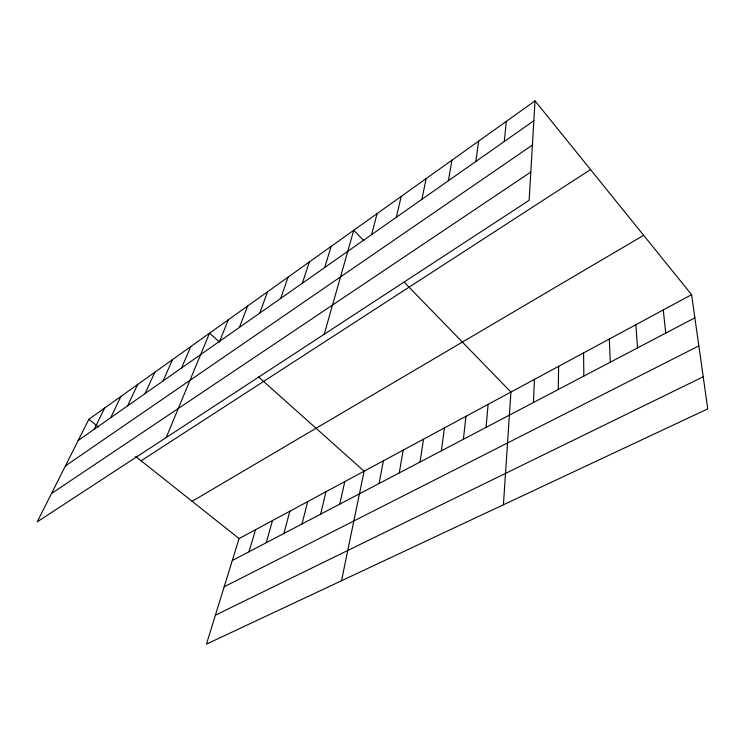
<?xml version="1.0" encoding="UTF-8"?>
<svg xmlns="http://www.w3.org/2000/svg" width="745" height="745" viewBox="0 0 745 745"><rect width="100%" height="100%" fill="white"/><g stroke="black" fill="none" stroke-linecap="round" stroke-linejoin="round"><path stroke-width="1.12" d="M558.256 389.505L558.629 366.354M533.448 402.524L534.426 379.401M535.031 100.873L529.136 200.303L37.25 521.835L88.869 419.305L535.031 100.873L691.602 294.685L707.75 408.884L206.449 644.127L239.071 538.579L691.602 294.685M503.424 504.765L510.93 392.056L404.349 282.346M486.057 427.388L488.124 404.349M504.309 141.494L506.33 121.351M463.399 439.271L465.97 416.287M441.403 450.818L444.448 427.891M475.832 161.469L478.653 141.112M420.04 462.03L423.523 439.168M399.264 472.926L403.175 450.129M448.388 180.737L451.936 160.184M379.075 483.524L383.377 460.801M421.903 199.325L426.131 178.604M341.508 580.746L364.109 471.185L258.543 376.933M339.757 504.151L344.786 481.596M396.331 217.261L401.192 196.401M320.611 514.199L325.984 491.737M301.995 523.968L307.676 501.599M371.634 234.591L377.082 213.61M283.864 533.485L289.852 511.2M266.216 542.742L272.493 520.559M324.224 334.254L353.754 230.261L363.96 240.765M249.026 551.766L255.563 529.686M324.671 267.548L331.171 246.371M302.33 283.23L309.305 261.979M280.707 298.41L288.11 277.103M259.754 313.105L267.567 291.77M239.443 327.362L247.647 305.99M219.756 341.173L228.305 319.782M166.219 437.538L209.541 333.183L219.561 342.132M181.566 367.974L190.767 346.583M163.053 380.965L172.542 359.584M145.079 393.584L154.848 372.221M127.628 405.829L137.648 384.495M110.679 417.721L120.932 396.424M94.205 429.278L104.682 408.027M78.188 440.519L533.858 120.755M65.392 465.942L532.414 145.061M51.489 493.553L530.812 172.03M141.112 460.792L590.543 169.59M192.108 501.292L643.643 235.308M232.272 560.547L694.871 317.817M224.161 586.799L698.838 345.876M215.398 615.184L703.215 376.774M88.869 419.305L98.619 427.053M135.711 456.508L239.071 538.579M663.283 309.948L665.732 333.108M635.867 324.727L637.543 347.896M609.317 339.04L610.267 362.219M583.577 352.906L583.847 376.076"/></g></svg>
